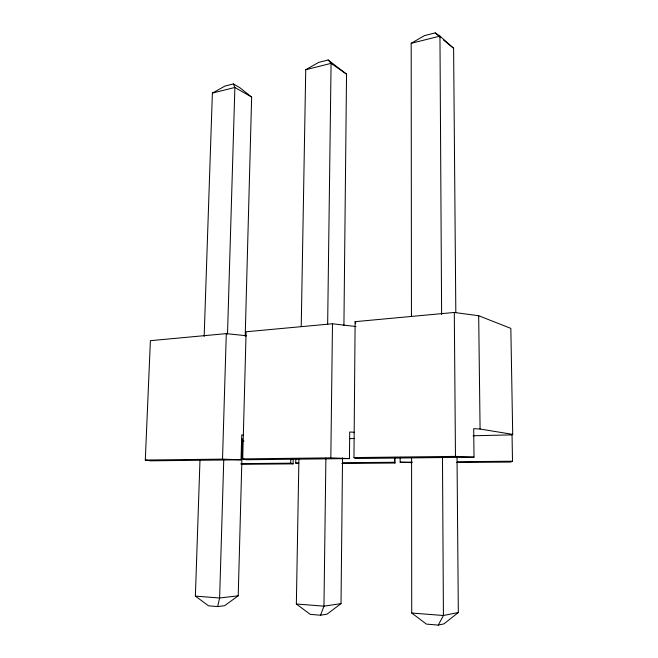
<?xml version="1.0" encoding="UTF-8"?>
<svg xmlns="http://www.w3.org/2000/svg" width="658" height="658" viewBox="0 0 658 658"><rect width="100%" height="100%" fill="white"/><g stroke="black" fill="none" stroke-linecap="round" stroke-linejoin="round"><path stroke-width="0.99" d="M411.776 462.656L400.154 462.22L400.163 457.269M341.856 463.471L395.022 463.026L394.487 462.27L394.496 457.335M395.022 463.026L395.03 457.894M356.003 326.549L332.479 323.769L246.108 331.78L242.703 458.897L246.256 459.745L349.456 458.585L349.702 432.01L354.284 432.257M512.705 434.37L480.077 429.032L473.694 428.646L474.007 457.187L355.41 458.519L353.963 457.59L355.123 321.663L454.3 312.46L478.687 315.741L510.838 328.375L512.705 434.37L512.047 434.864L473.044 435.769M298.905 459.128L296.355 604.003L310.247 614.358L320.561 615.222L327.026 614.169L341.025 603.616L342.538 457.902M343.92 325.529L346.536 74.132L328.145 59.977L318.702 62.37L305.74 69.715L301.232 326.582M349.456 458.585L330.826 457.861L332.479 323.769M325.899 458.132L323.958 606.166L320.561 615.222M327.651 324.484L331.081 63.365L328.145 59.977M298.65 463.24L295.738 463.133L295.812 459.087M293.205 458.741L293.114 463.874L290.737 463.183L290.811 459.144M246.627 335.777L226.294 333.622L150.394 340.671L145.295 460.049L150.443 460.822L241.05 459.81L241.725 434.938L243.55 435.028M199.999 459.572L195.385 596.107L208.545 605.821L217.609 606.586L224.633 605.681L238.221 595.811L242.448 438.796M245.204 336.172L251.644 97.063L239.685 87.58L233.376 83.944L224.978 86.066L212.378 93.091L204.161 336.386M145.295 460.049L222.519 459.136L226.294 333.622M223.769 459.325L219.624 597.999L217.609 606.586M227.512 334.001L234.881 87.456L233.376 83.944M411.579 458.026L411.719 613.034L426.425 624.105L438.269 625.1L443.426 615.51L442.48 457.302M457.03 457.318L458.33 612.516L443.936 623.866L438.269 625.1M411.447 316.366L411.192 43.305L424.509 35.606L435.209 32.9L439.955 36.108L453.609 48.256L455.821 312.402M512.047 434.864L512.508 461.225L510.657 462.056L456.479 462.508M212.378 93.091L234.881 87.456L251.644 97.063M305.74 69.715L331.081 63.365L346.536 74.132M411.192 43.305L439.955 36.108L441.625 314.508M458.33 612.516L443.426 615.51L411.719 613.034M341.025 603.616L323.958 606.166L296.355 604.003M238.221 595.811L219.624 597.999L195.385 596.107M241.938 441.123L243.995 441.074M349.447 438.631L354.572 438.516M242.703 458.897L330.826 457.861M353.963 457.59L455.468 456.389L474.007 457.187M240.894 463.619L290.737 463.183M295.738 463.133L298.798 463.109M342.571 462.722L394.487 462.27M400.154 462.22L412.418 462.105M457.351 461.71L512.508 461.225M241.058 464.309L293.114 463.874M222.519 459.136L241.05 459.81M443.492 40.023L453.609 48.256M435.209 32.9L440.383 37.49M355.123 321.663L355.739 323.333M478.687 315.741L480.077 429.032M454.3 312.46L455.468 456.389"/></g></svg>
